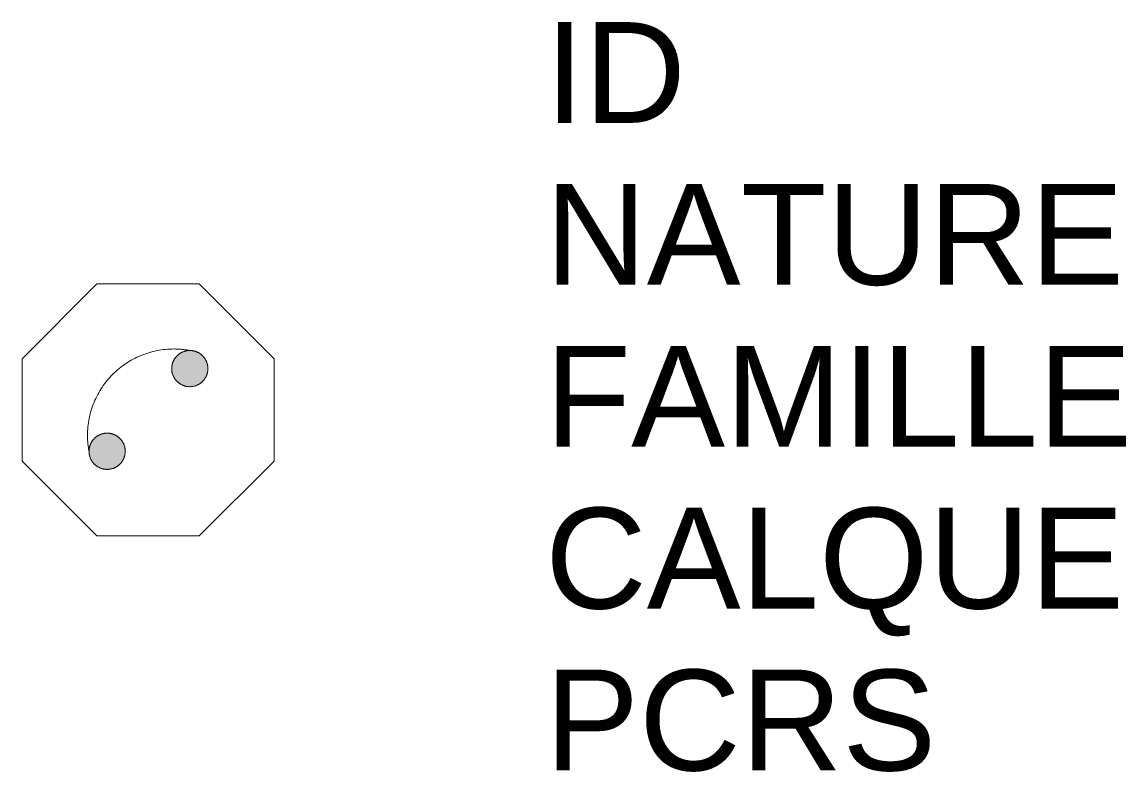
# Model space of a CAD drawing. Header units: metres. Extents: x 3205.8 to 3207.99, y 1848.84 to 1850.33.
import ezdxf

# ---------------------------------------------------------------- set-up
doc = ezdxf.new("R2010")
doc.units = ezdxf.units.M
doc.linetypes.add('Socle_Continu', pattern=[2.5, 2.5, 0])
doc.layers.add('TELEC_SCS', color=3, linetype='Socle_Continu', lineweight=13)
doc.styles.get("Standard").update_dxf_attribs({"font": 'arial.ttf'})

msp = doc.modelspace()

# ---------------------------------------------------------------- hatches: boundary and pattern name
at = {"layer": 'TELEC_SCS', "linetype": 'Socle_Continu'}
h = msp.add_hatch(color=256, dxfattribs=at)
edge = h.paths.add_edge_path()
edge.add_ellipse((3206.132, 1849.6416), major_axis=(0.0254, 0.0254), ratio=1, start_angle=269.1533, end_angle=449.1533, ccw=False)
edge.add_ellipse((3206.132, 1849.6416), major_axis=(0.0254, 0.0254), ratio=1, start_angle=89.1533, end_angle=269.1533, ccw=False)
h = msp.add_hatch(color=256, dxfattribs=at)
edge = h.paths.add_edge_path()
edge.add_ellipse((3205.968, 1849.4775), major_axis=(0.0254, 0.0254), ratio=1, start_angle=269.0978, end_angle=449.0978, ccw=False)
edge.add_ellipse((3205.968, 1849.4775), major_axis=(0.0254, 0.0254), ratio=1, start_angle=89.0978, end_angle=269.0978, ccw=False)

# ---------------------------------------------------------------- linework, layer by layer
at = {"layer": 'TELEC_SCS', "linetype": 'Socle_Continu', "flags": 128}
msp.add_lwpolyline([(3206.1508, 1849.3095), (3206.2992, 1849.458), (3206.2992, 1849.6611), (3206.1508, 1849.8095), (3205.9477, 1849.8095), (3205.7992, 1849.6611), (3205.7992, 1849.458), (3205.9477, 1849.3095)], close=True, dxfattribs=at)
at = {"layer": 'TELEC_SCS', "linetype": 'Socle_Continu'}
for points in [[(3206.132, 1849.6775, 0.04668), (3206.1003, 1849.6805, 0.098491), (3206.0348, 1849.6674, 0.098491), (3205.9792, 1849.6303, 0.098491), (3205.9421, 1849.5748, 0.098491), (3205.9291, 1849.5092, 0.04668), (3205.932, 1849.4775, 0.098491)], [(3206.107, 1849.6673, 0.003694), (3206.1067, 1849.667, 0.098491), (3206.0989, 1849.6553, 0.098491), (3206.0962, 1849.6416, 0.098491), (3206.0989, 1849.6278, 0.098491), (3206.1067, 1849.6162, 0.098491), (3206.1183, 1849.6084, 0.098491), (3206.132, 1849.6057, 0.098491), (3206.1458, 1849.6084, 0.094763), (3206.157, 1849.6158, 0.098491)], [(3206.157, 1849.6158, 0.003694), (3206.1574, 1849.6162, 0.098491), (3206.1652, 1849.6278, 0.098491), (3206.1679, 1849.6416, 0.098491), (3206.1652, 1849.6553, 0.098491), (3206.1574, 1849.667, 0.098491), (3206.1458, 1849.6747, 0.098491), (3206.132, 1849.6775, 0.098491), (3206.1183, 1849.6747, 0.094763), (3206.107, 1849.6673, 0.098491)], [(3205.993, 1849.4517, 0.003937), (3205.9934, 1849.4521, 0.098491), (3206.0012, 1849.4637, 0.098491), (3206.0039, 1849.4775, 0.098491), (3206.0012, 1849.4912, 0.098491), (3205.9934, 1849.5029, 0.098491), (3205.9817, 1849.5107, 0.098491), (3205.968, 1849.5134, 0.098491), (3205.9543, 1849.5107, 0.094518), (3205.943, 1849.5033, 0.098491)], [(3205.943, 1849.5033, 0.003937), (3205.9426, 1849.5029, 0.098491), (3205.9348, 1849.4912, 0.098491), (3205.9321, 1849.4775, 0.098491), (3205.9348, 1849.4637, 0.098491), (3205.9426, 1849.4521, 0.098491), (3205.9543, 1849.4443, 0.098491), (3205.968, 1849.4416, 0.098491), (3205.9817, 1849.4443, 0.094518), (3205.993, 1849.4517, 0.098491)]]:
    msp.add_lwpolyline(points, format="xyb", dxfattribs=at)

# ---------------------------------------------------------------- texts
at = {"layer": 'TELEC_SCS', "linetype": 'Socle_Continu', "flags": 9}
for tag, p, s in [('ID', (3206.837, 1850.1292), 'IP_0641'), ('NATURE', (3206.837, 1849.8079), 'Support ligne PTT'), ('FAMILLE', (3206.837, 1849.4866), 'Télécommunication'), ('CALQUE', (3206.837, 1849.1654), 'TELEC_SCS'), ('PCRS', (3206.837, 1848.8441), 'AffleurantSymbole')]:
    msp.add_attdef(tag, p, s, height=0.2, dxfattribs=at)

doc.saveas('drawing.dxf')
